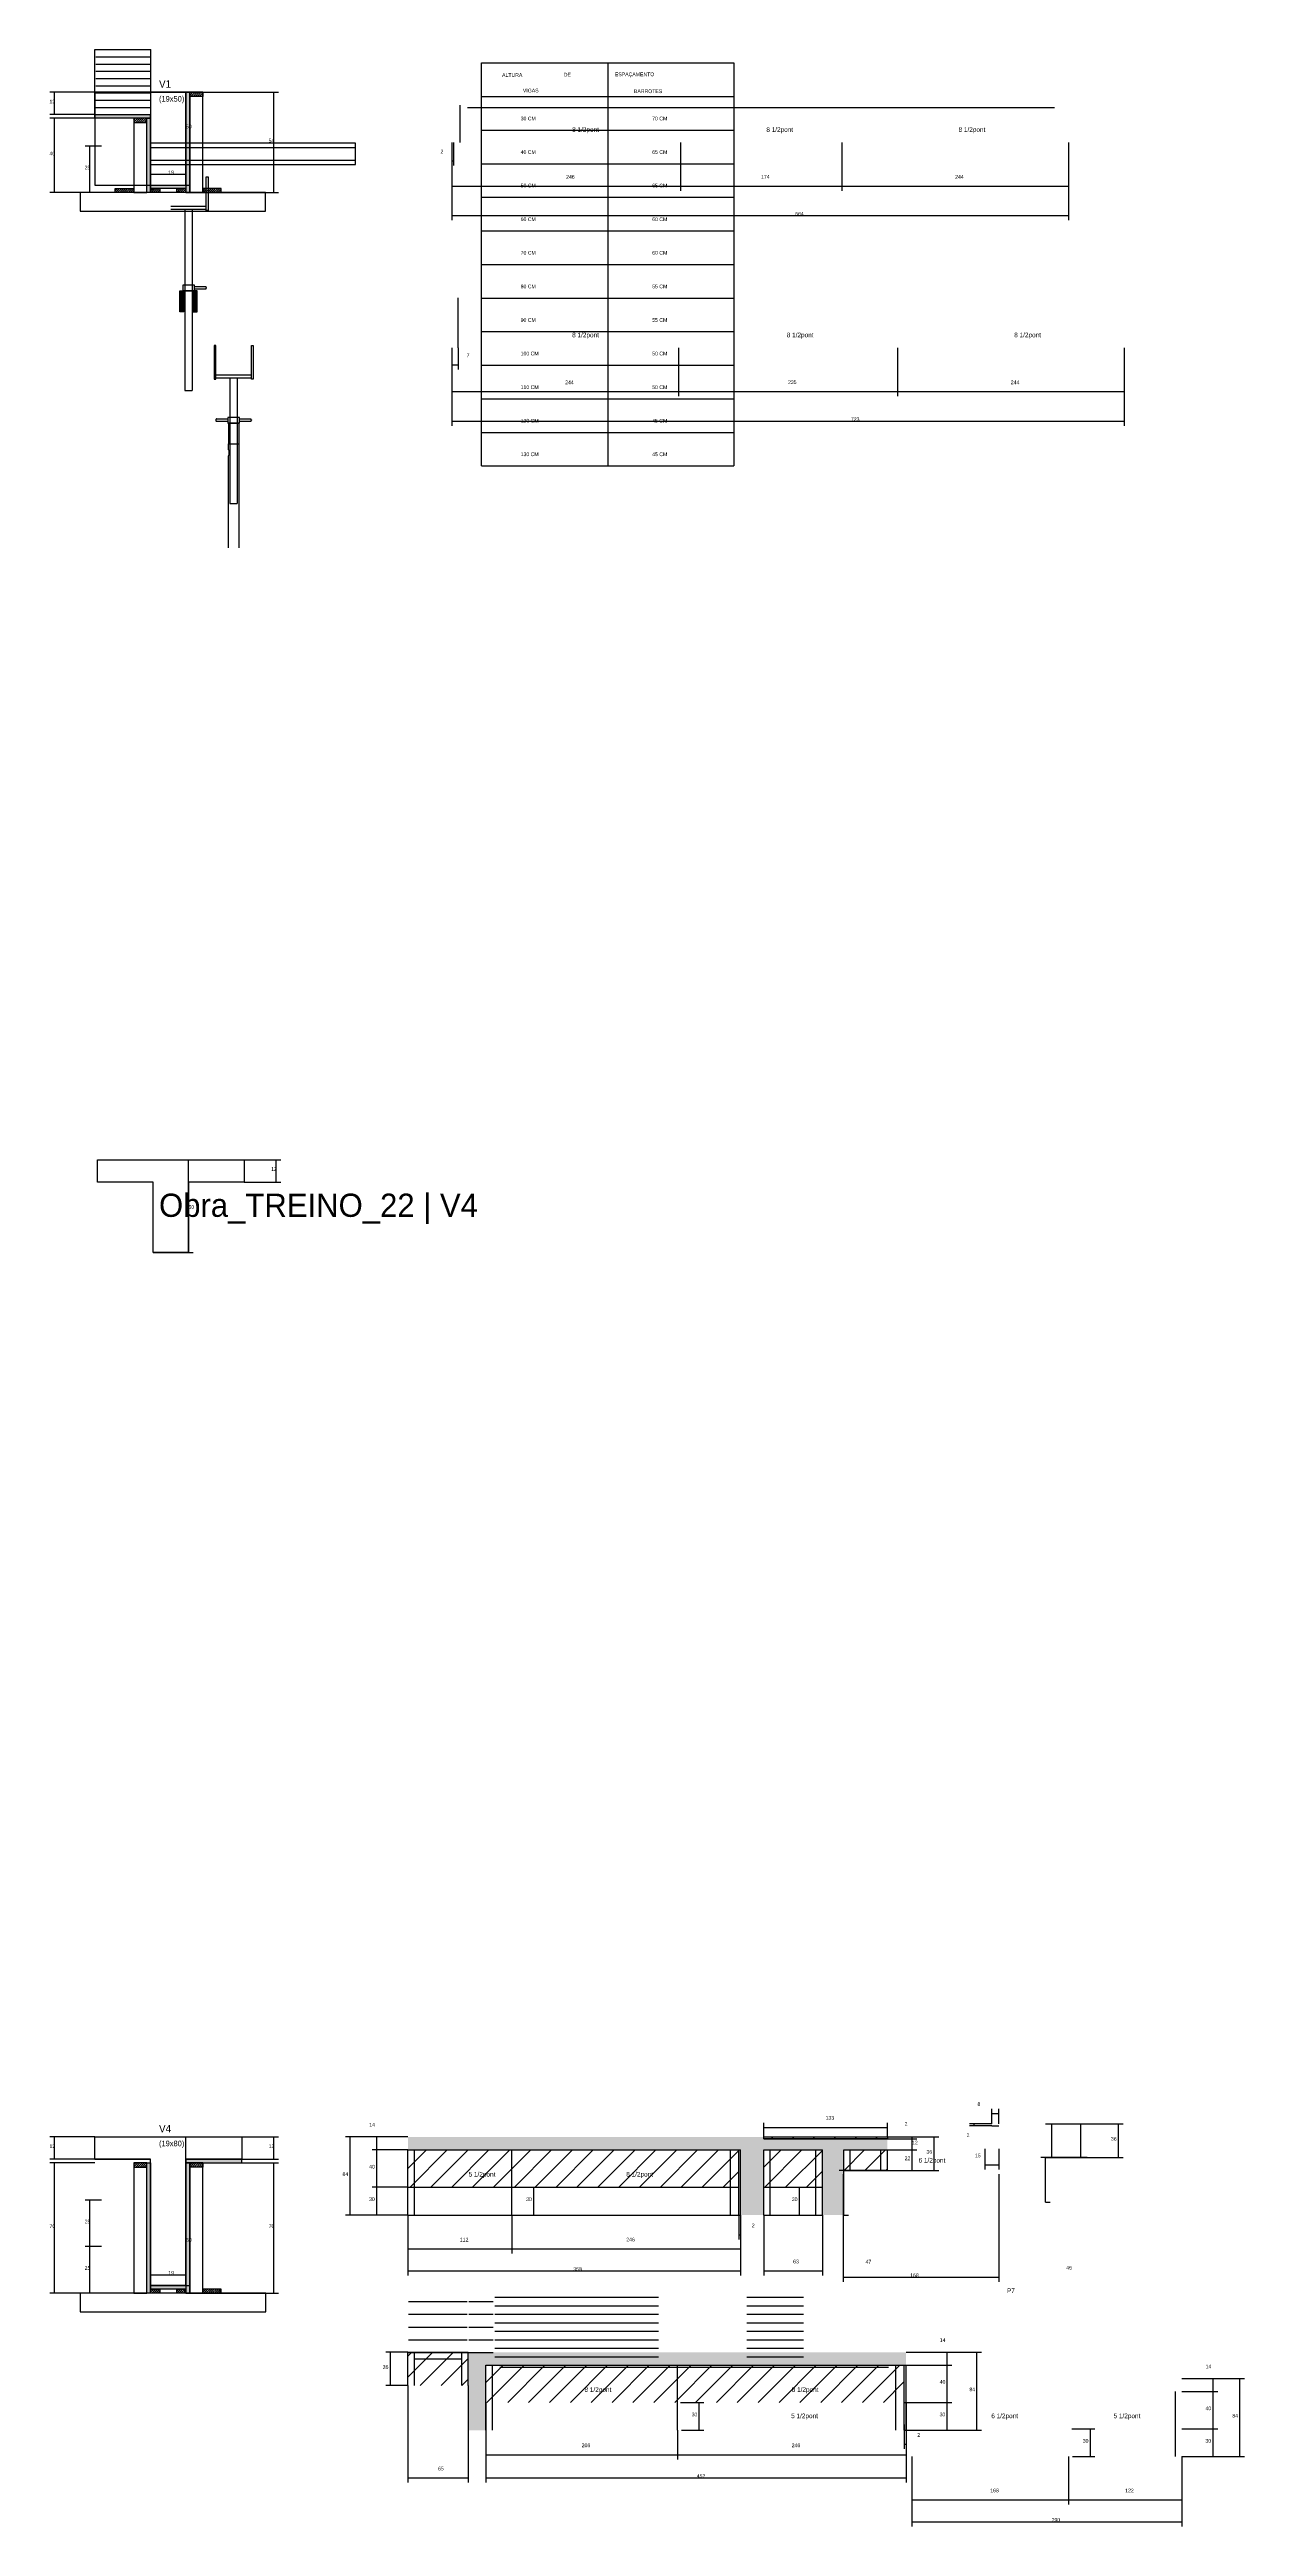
# Model space of a CAD drawing. Header units: metres. Extents: x -2848 to 22762, y -49062 to 1016.
# Drawn here: x 15882 to 17168, y -33419 to -30754 of the extents above; entities that cross this region are included whole.
import ezdxf

# ---------------------------------------------------------------- set-up
doc = ezdxf.new("R2010")
doc.units = ezdxf.units.M
for name, color, linetype in [('CONCRETO', 251, 'Continuous'), ('COTA', 4, 'Continuous'), ('Cota Seção (2x)', 4, 'Continuous'), ('Escoras', 2, 'Continuous'), ('Forcador', 251, 'Continuous'), ('GARFOS', 7, 'Continuous'), ('Hachura', 253, 'Continuous'), ('LABEL_ID', 3, 'Continuous'), ('Madeira', 126, 'Continuous'), ('NOMENCLATURA', 7, 'Continuous'), ('Painéis', 200, 'Continuous'), ('Perfil Metálico', 251, 'Continuous'), ('SARR_2.2x7', 40, 'Continuous'), ('Texto Seção', 7, 'Continuous')]:
    doc.layers.add(name, color=color, linetype=linetype)

msp = doc.modelspace()

# ---------------------------------------------------------------- hatches: boundary and pattern name
at = {"layer": 'COTA'}
h = msp.add_hatch(dxfattribs=at)
h.set_pattern_fill('AR-CONC', scale=0.03)
h.paths.add_polyline_path([(16650.7, -33014), (16713.7, -33014), (16713.7, -33084), (16736.7, -33084), (16736.7, -33036), (16736.7, -33014), (16783.7, -33014), (16783.7, -33002), (16650.7, -33002), (16650.7, -33000), (16267.7, -33000), (16267.7, -33014), (16625.7, -33014), (16625.7, -33084), (16650.7, -33084)])
h = msp.add_hatch(dxfattribs=at)
h.set_pattern_fill('AR-CONC', scale=0.03)
h.paths.add_polyline_path([(16351.7, -33245.6), (16803.7, -33245.6), (16803.7, -33231.6), (16332.7, -33231.6), (16332.7, -33267.6), (16332.7, -33315.6), (16351.7, -33315.6)])
at = {"layer": 'Hachura'}
h = msp.add_hatch(color=8, dxfattribs=at)
h.dxf.hatch_style = 1
h.paths.add_polyline_path([(16033, -30800), (16029, -30800), (16029, -30800), (16029, -30908), (16029, -30908), (16033, -30908), (16033, -30908), (16033, -30800)])
h = msp.add_hatch(dxfattribs=at)
h.set_pattern_fill('ANSI31', scale=0.5)
h.paths.add_polyline_path([(16047, -30800), (16047, -30804.4), (16047, -30804.4), (16033, -30804.4), (16033, -30804.4), (16033, -30800), (16033, -30800), (16047, -30800)])
h = msp.add_hatch(color=8, dxfattribs=at)
h.dxf.hatch_style = 1
h.paths.add_polyline_path([(15931, -30828), (15931, -30824), (15931, -30824), (15991, -30824), (15991, -30824), (15991, -30828), (15991, -30828), (15931, -30828)])
h = msp.add_hatch(dxfattribs=at)
h.set_pattern_fill('ANSI31', scale=0.5)
h.paths.add_polyline_path([(15973, -30828), (15973, -30832.4), (15973, -30832.4), (15987, -30832.4), (15987, -30832.4), (15987, -30828), (15987, -30828), (15973, -30828)])
h = msp.add_hatch(color=8, dxfattribs=at)
h.dxf.hatch_style = 1
h.paths.add_polyline_path([(15987, -30828), (15991, -30828), (15991, -30828), (15991, -30908), (15991, -30908), (15987, -30908), (15987, -30908), (15987, -30828)])
h = msp.add_hatch(dxfattribs=at)
h.set_pattern_fill('ANSI31', scale=0.5)
h.paths.add_polyline_path([(15953, -30908), (15953, -30903.6), (15953, -30903.6), (15973, -30903.6), (15973, -30903.6), (15973, -30908), (15973, -30908), (15953, -30908)])
h = msp.add_hatch(color=8, dxfattribs=at)
h.dxf.hatch_style = 1
h.paths.add_polyline_path([(15991, -30903.6), (15991, -30900), (15991, -30900), (16029, -30900), (16029, -30900), (16029, -30903.6), (16029, -30903.6), (15991, -30903.6)])
h = msp.add_hatch(dxfattribs=at)
h.set_pattern_fill('ANSI31', scale=0.5)
h.paths.add_polyline_path([(15991, -30908), (15991, -30903.6), (15991, -30903.6), (16001, -30903.6), (16001, -30903.6), (16001, -30908), (16001, -30908), (15991, -30908)])
h = msp.add_hatch(dxfattribs=at)
h.set_pattern_fill('ANSI31', scale=0.5)
h.paths.add_polyline_path([(16019, -30908), (16019, -30903.6), (16019, -30903.6), (16029, -30903.6), (16029, -30903.6), (16029, -30908), (16029, -30908), (16019, -30908)])
h = msp.add_hatch(dxfattribs=at)
h.set_pattern_fill('ANSI31', scale=0.5)
h.paths.add_polyline_path([(16067, -30908), (16067, -30903.6), (16067, -30903.6), (16047, -30903.6), (16047, -30903.6), (16047, -30908), (16047, -30908), (16067, -30908)])
h = msp.add_hatch(dxfattribs=at)
h.set_pattern_fill('ANSI31', scale=5)
h.paths.add_polyline_path([(16379.7, -33054), (16379.7, -33014), (16267.7, -33014), (16267.7, -33054)])
h = msp.add_hatch(dxfattribs=at)
h.set_pattern_fill('ANSI31', scale=5)
h.paths.add_polyline_path([(16267.7, -33014), (16267.7, -33054), (16379.7, -33054), (16379.7, -33014)])
h = msp.add_hatch(dxfattribs=at)
h.set_pattern_fill('ANSI31', scale=5)
h.paths.add_polyline_path([(16379.7, -33014), (16379.7, -33054), (16623.7, -33054), (16623.7, -33014)])
h = msp.add_hatch(dxfattribs=at)
h.set_pattern_fill('ANSI31', scale=5)
h.paths.add_polyline_path([(16623.7, -33054), (16623.7, -33014), (16379.7, -33014), (16379.7, -33054)])
h = msp.add_hatch(dxfattribs=at)
h.set_pattern_fill('ANSI31', scale=5)
h.paths.add_polyline_path([(16783.7, -33002), (16783.7, -33000), (16650.7, -33000), (16650.7, -33002)])
h = msp.add_hatch(dxfattribs=at)
h.set_pattern_fill('ANSI31', scale=5)
h.paths.add_polyline_path([(16713.7, -33054), (16713.7, -33014), (16650.7, -33014), (16650.7, -33054)])
h = msp.add_hatch(dxfattribs=at)
h.set_pattern_fill('ANSI31', scale=5)
h.paths.add_polyline_path([(16650.7, -33054), (16713.7, -33054), (16713.7, -33014), (16650.7, -33014)])
h = msp.add_hatch(dxfattribs=at)
h.set_pattern_fill('ANSI31', scale=5)
h.paths.add_polyline_path([(16783.7, -33036), (16783.7, -33014), (16736.7, -33014), (16736.7, -33036)])
h = msp.add_hatch(dxfattribs=at)
h.set_pattern_fill('ANSI31', scale=5)
h.paths.add_polyline_path([(16783.7, -33036), (16783.7, -33014), (16736.7, -33014), (16736.7, -33036)])
h = msp.add_hatch(dxfattribs=at)
h.set_pattern_fill('ANSI31', scale=0.5)
h.paths.add_polyline_path([(15973, -33028), (15973, -33032.4), (15973, -33032.4), (15987, -33032.4), (15987, -33032.4), (15987, -33028), (15987, -33028), (15973, -33028)])
h = msp.add_hatch(color=8, dxfattribs=at)
h.dxf.hatch_style = 1
h.paths.add_polyline_path([(15987, -33028), (15991, -33028), (15991, -33028), (15991, -33168), (15991, -33168), (15987, -33168), (15987, -33168), (15987, -33028)])
h = msp.add_hatch(color=8, dxfattribs=at)
h.dxf.hatch_style = 1
h.paths.add_polyline_path([(16089, -33028), (16089, -33024), (16089, -33024), (16029, -33024), (16029, -33024), (16029, -33028), (16029, -33028), (16089, -33028)])
h = msp.add_hatch(color=8, dxfattribs=at)
h.dxf.hatch_style = 1
h.paths.add_polyline_path([(16033, -33028), (16029, -33028), (16029, -33028), (16029, -33168), (16029, -33168), (16033, -33168), (16033, -33168), (16033, -33028)])
h = msp.add_hatch(dxfattribs=at)
h.set_pattern_fill('ANSI31', scale=0.5)
h.paths.add_polyline_path([(16047, -33028), (16047, -33032.4), (16047, -33032.4), (16033, -33032.4), (16033, -33032.4), (16033, -33028), (16033, -33028), (16047, -33028)])
h = msp.add_hatch(color=8, dxfattribs=at)
h.dxf.hatch_style = 1
h.paths.add_polyline_path([(15991, -33163.6), (15991, -33160), (15991, -33160), (16029, -33160), (16029, -33160), (16029, -33163.6), (16029, -33163.6), (15991, -33163.6)])
h = msp.add_hatch(dxfattribs=at)
h.set_pattern_fill('ANSI31', scale=0.5)
h.paths.add_polyline_path([(15991, -33168), (15991, -33163.6), (15991, -33163.6), (16001, -33163.6), (16001, -33163.6), (16001, -33168), (16001, -33168), (15991, -33168)])
h = msp.add_hatch(dxfattribs=at)
h.set_pattern_fill('ANSI31', scale=0.5)
h.paths.add_polyline_path([(16019, -33168), (16019, -33163.6), (16019, -33163.6), (16029, -33163.6), (16029, -33163.6), (16029, -33168), (16029, -33168), (16019, -33168)])
h = msp.add_hatch(dxfattribs=at)
h.set_pattern_fill('ANSI31', scale=0.5)
h.paths.add_polyline_path([(16067, -33168), (16067, -33163.6), (16067, -33163.6), (16047, -33163.6), (16047, -33163.6), (16047, -33168), (16047, -33168), (16067, -33168)])
h = msp.add_hatch(dxfattribs=at)
h.set_pattern_fill('ANSI31', scale=5)
h.paths.add_polyline_path([(16332.7, -33231.6), (16267.7, -33231.6), (16267.7, -33267.6), (16332.7, -33267.6)])
h = msp.add_hatch(dxfattribs=at)
h.set_pattern_fill('ANSI31', scale=5)
h.paths.add_polyline_path([(16557.7, -33285.6), (16557.7, -33245.6), (16351.7, -33245.6), (16351.7, -33285.6)])
h = msp.add_hatch(dxfattribs=at)
h.set_pattern_fill('ANSI31', scale=5)
h.paths.add_polyline_path([(16801.7, -33285.6), (16801.7, -33245.6), (16557.7, -33245.6), (16557.7, -33285.6)])
at = {"layer": 'Perfil Metálico'}
h = msp.add_hatch(color=8, dxfattribs=at)
h.dxf.hatch_style = 1
h.paths.add_polyline_path([(16022.3, -31036.3), (16026.8, -31036.3), (16026.8, -31013.5), (16022.3, -31013.5)])
h = msp.add_hatch(color=8, dxfattribs=at)
h.dxf.hatch_style = 1
h.paths.add_polyline_path([(16036.7, -31036.3), (16041.2, -31036.3), (16041.2, -31013.5), (16036.7, -31013.5)])

# ---------------------------------------------------------------- linework, layer by layer
at = {"layer": 'CONCRETO'}
for points in [[(16029, -30820), (16029, -30800), (15931, -30800), (15931, -30824), (15991, -30824), (15991, -30900), (16029, -30900), (16029, -30820)], [(15931, -30900), (16029, -30900), (16029, -30800), (15931, -30800)], [(16031.7, -31972.5), (16031.7, -31982.5), (16031.7, -32048.5), (15993.7, -32048.5), (15993.7, -31972.5), (15933.7, -31972.5), (15933.7, -31948.5), (16031.7, -31948.5), (16091.7, -31948.5), (16091.7, -31972.5)], [(16029, -33024), (16029, -33034), (16029, -33160), (15991, -33160), (15991, -33024), (15931, -33024), (15931, -33000), (16029, -33000), (16089, -33000), (16089, -33024)]]:
    msp.add_lwpolyline(points, close=True, dxfattribs=at)
at = {"layer": 'COTA'}
for p, q in [((15931, -30800), (15882.6, -30800)), ((15887.6, -30824), (15887.6, -30800)), ((16047, -30800), (16128.4, -30800)), ((16123.4, -30908), (16123.4, -30800)), ((15931, -30824), (15882.6, -30824)), ((15931, -30828), (15882.6, -30828)), ((15887.6, -30908), (15887.6, -30828)), ((15938, -30858), (15920.5, -30858)), ((15925.5, -30908), (15925.5, -30858)), ((16315, -30854), (16315, -30906.1)), ((16315, -30854), (16315, -30937.7)), ((16315, -30854), (16315, -30878.7)), ((16317, -30854), (16317, -30878.7)), ((16561, -30854), (16561, -30906.1)), ((16561, -30854), (16561, -30906.1)), ((16734.5, -30854), (16734.5, -30906.1)), ((16734.5, -30854), (16734.5, -30906.1)), ((16978.5, -30854), (16978.5, -30906.1)), ((16978.5, -30854), (16978.5, -30937.7)), ((16315, -30873.7), (16317, -30873.7)), ((15953, -30908), (15882.6, -30908)), ((15938, -30908), (15920.5, -30908)), ((16067, -30908), (16128.4, -30908)), ((16315, -30901.1), (16561, -30901.1)), ((16561, -30901.1), (16734.5, -30901.1)), ((16734.5, -30901.1), (16978.5, -30901.1)), ((16315, -30932.7), (16978.5, -30932.7)), ((16315, -31075), (16315, -31127.1)), ((16315, -31075), (16315, -31158.8)), ((16315, -31075), (16315, -31098.3)), ((16322, -31075), (16322, -31098.3)), ((16559, -31075), (16559, -31127.1)), ((16559, -31075), (16559, -31127.1)), ((16794.4, -31075), (16794.4, -31127.1)), ((16794.4, -31075), (16794.4, -31127.1)), ((17038.4, -31075), (17038.4, -31127.1)), ((17038.4, -31075), (17038.4, -31158.8)), ((16315, -31093.3), (16322, -31093.3)), ((16315, -31122.1), (16559, -31122.1)), ((16559, -31122.1), (16794.4, -31122.1)), ((16794.4, -31122.1), (17038.4, -31122.1)), ((16315, -31153.8), (17038.4, -31153.8)), ((16091.7, -31948.5), (16131.2, -31948.5)), ((16126.2, -31972.5), (16126.2, -31948.5)), ((16091.7, -31972.5), (16131.2, -31972.5)), ((16650.7, -33000), (16650.7, -32984.7)), ((16650.7, -32989.7), (16783.7, -32989.7)), ((16783.7, -33000), (16783.7, -32984.7)), ((16896.1, -32986), (16871.9, -32986)), ((16896.1, -32988), (16871.9, -32988)), ((16876.9, -32988), (16876.9, -32986)), ((16896.1, -32986), (16896.1, -32969.7)), ((16896.1, -32974.7), (16903.6, -32974.7)), ((16903.6, -32986), (16903.6, -32969.7)), ((16998.6, -32986), (17037.3, -32986)), ((17032.3, -33022), (17032.3, -32986)), ((15931, -33000), (15882.7, -33000)), ((15887.7, -33024), (15887.7, -33000)), ((16089, -33000), (16128.5, -33000)), ((16123.5, -33024), (16123.5, -33000)), ((16267.7, -33000), (16200.5, -33000)), ((16205.5, -33084), (16205.5, -33000)), ((16267.7, -33000), (16229.2, -33000)), ((16267.7, -33014), (16229.2, -33014)), ((16267.7, -33014), (16229.2, -33014)), ((16234.2, -33014), (16234.2, -33000)), ((16234.2, -33054), (16234.2, -33014)), ((16783.7, -33000), (16815.2, -33000)), ((16783.7, -33000), (16839, -33000)), ((16783.7, -33002), (16815.2, -33002)), ((16783.7, -33002), (16815.2, -33002)), ((16783.7, -33014), (16815.2, -33014)), ((16783.7, -33014), (16815.2, -33014)), ((16810.2, -33002), (16810.2, -33000)), ((16810.2, -33014), (16810.2, -33002)), ((16810.2, -33036), (16810.2, -33014)), ((16834, -33036), (16834, -33000)), ((16888.6, -33012.9), (16888.6, -33035)), ((16903.6, -33012.9), (16903.6, -33035)), ((15931, -33024), (15882.7, -33024)), ((15931, -33028), (15882.7, -33028)), ((15887.7, -33168), (15887.7, -33028)), ((16047, -33028), (16128.5, -33028)), ((16089, -33024), (16128.5, -33024)), ((16123.5, -33168), (16123.5, -33028)), ((16783.7, -33036), (16731.7, -33036)), ((16736.1, -33040), (16736.1, -33155.8)), ((16736.7, -33084), (16736.7, -33036)), ((16783.7, -33036), (16815.2, -33036)), ((16783.7, -33036), (16839, -33036)), ((16888.6, -33030), (16903.6, -33030)), ((16903.6, -33040), (16903.6, -33155.8)), ((16998.6, -33022), (16948.6, -33022)), ((16953.6, -33070), (16953.6, -33022)), ((16998.6, -33022), (17037.3, -33022)), ((15938, -33068), (15920.5, -33068)), ((15925.5, -33118), (15925.5, -33068)), ((16267.7, -33054), (16229.2, -33054)), ((16267.7, -33054), (16229.2, -33054)), ((16234.2, -33084), (16234.2, -33054)), ((16383.2, -33054), (16408.2, -33054)), ((16403.2, -33084), (16403.2, -33054)), ((16682.2, -33054), (16694, -33054)), ((16689, -33084), (16689, -33054)), ((16953.6, -33070), (16958.6, -33070)), ((16267.7, -33084), (16200.5, -33084)), ((16267.7, -33084), (16229.2, -33084)), ((16267.7, -33084), (16267.7, -33125.5)), ((16267.7, -33084), (16267.7, -33149.2)), ((16379.7, -33084), (16379.7, -33125.5)), ((16379.7, -33084), (16379.7, -33125.5)), ((16384, -33084), (16408.2, -33084)), ((16623.7, -33084), (16623.7, -33110.2)), ((16625.7, -33084), (16625.7, -33125.5)), ((16625.7, -33084), (16625.7, -33149.2)), ((16625.7, -33084), (16625.7, -33110.2)), ((16650.7, -33084), (16650.7, -33149.2)), ((16682.2, -33084), (16694, -33084)), ((16713.7, -33084), (16713.7, -33149.2)), ((16736.7, -33084), (16741.7, -33084)), ((15938, -33118), (15920.5, -33118)), ((15938, -33118), (15920.5, -33118)), ((15925.5, -33168), (15925.5, -33118)), ((16267.7, -33120.5), (16379.7, -33120.5)), ((16379.7, -33120.5), (16625.7, -33120.5)), ((16623.7, -33105.2), (16625.7, -33105.2)), ((16267.7, -33144.2), (16625.7, -33144.2)), ((16650.7, -33144.2), (16713.7, -33144.2)), ((16736.1, -33150.8), (16903.6, -33150.8)), ((15953, -33168), (15882.7, -33168)), ((15938, -33168), (15920.5, -33168)), ((16067, -33168), (16128.5, -33168)), ((16267.7, -33231.6), (16244, -33231.6)), ((16249, -33267.6), (16249, -33231.6)), ((16803.7, -33231.6), (16853, -33231.6)), ((16803.7, -33231.6), (16885, -33231.6)), ((16848, -33245.6), (16848, -33231.6)), ((16880, -33315.6), (16880, -33231.6)), ((16803.7, -33245.6), (16853, -33245.6)), ((16803.7, -33245.6), (16853, -33245.6)), ((16848, -33285.6), (16848, -33245.6)), ((17100.5, -33260), (17139, -33260)), ((17100.5, -33260), (17167.8, -33260)), ((17134, -33274), (17134, -33260)), ((17162.8, -33344), (17162.8, -33260)), ((16267.7, -33267.6), (16244, -33267.6)), ((16267.7, -33267.6), (16267.7, -33371.9)), ((16332.7, -33267.6), (16332.7, -33371.9)), ((16351.7, -33285.6), (16351.7, -33346.9)), ((16351.7, -33285.6), (16351.7, -33371.9)), ((16561.2, -33285.6), (16586.2, -33285.6)), ((16581.2, -33315.6), (16581.2, -33285.6)), ((16801.7, -33285.6), (16853, -33285.6)), ((16803.7, -33285.6), (16803.7, -33346.9)), ((16803.7, -33285.6), (16803.7, -33371.9)), ((16803.7, -33285.6), (16853, -33285.6)), ((16848, -33315.6), (16848, -33285.6)), ((17100.5, -33274), (17139, -33274)), ((17100.5, -33274), (17139, -33274)), ((17134, -33314), (17134, -33274)), ((16801.7, -33309.5), (16801.7, -33335.7)), ((16803.7, -33309.5), (16803.7, -33335.7)), ((16557.7, -33315.6), (16557.7, -33346.9)), ((16557.7, -33315.6), (16557.7, -33346.9)), ((16562, -33315.6), (16586.2, -33315.6)), ((16801.7, -33315.6), (16885, -33315.6)), ((16801.7, -33330.7), (16803.7, -33330.7)), ((16803.7, -33315.6), (16853, -33315.6)), ((16982, -33314), (17007, -33314)), ((17002, -33344), (17002, -33314)), ((17100.5, -33314), (17139, -33314)), ((17100.5, -33314), (17139, -33314)), ((17134, -33344), (17134, -33314)), ((16267.7, -33366.9), (16332.7, -33366.9)), ((16351.7, -33341.9), (16557.7, -33341.9)), ((16351.7, -33366.9), (16803.7, -33366.9)), ((16557.7, -33341.9), (16803.7, -33341.9)), ((16810, -33344), (16810, -33395.4)), ((16810, -33344), (16810, -33419.1)), ((16978.5, -33344), (16978.5, -33395.4)), ((16978.5, -33344), (16978.5, -33395.4)), ((16982.7, -33344), (17007, -33344)), ((17100.5, -33344), (17100.5, -33395.4)), ((17100.5, -33344), (17100.5, -33419.1)), ((17100.5, -33344), (17167.8, -33344)), ((17100.5, -33344), (17139, -33344)), ((16810, -33390.4), (16978.5, -33390.4)), ((16978.5, -33390.4), (17100.5, -33390.4)), ((16810, -33414.1), (17100.5, -33414.1))]:
    msp.add_line(p, q, dxfattribs=at)
at = {"layer": 'Cota Seção (2x)'}
for p, q in [((15991, -30800), (16034, -30800)), ((16029, -30900), (16029, -30800)), ((15991, -30900), (15991, -30883.2)), ((15991, -30888.2), (16029, -30888.2)), ((16029, -30900), (16029, -30883.2)), ((15991, -30900), (16034, -30900)), ((15993.7, -31948.5), (16036.7, -31948.5)), ((16031.7, -32048.5), (16031.7, -31948.5)), ((15993.7, -32048.5), (16036.7, -32048.5)), ((15991, -33000), (16034, -33000)), ((16029, -33160), (16029, -33000)), ((15991, -33160), (15991, -33143.2)), ((15991, -33148.2), (16029, -33148.2)), ((16029, -33160), (16029, -33143.2)), ((15991, -33160), (16034, -33160))]:
    msp.add_line(p, q, dxfattribs=at)
at = {"layer": 'Escoras'}
for p, q in [((16037.4, -31013.5), (16026.2, -31013.5)), ((16085.9, -31155.9), (16074.6, -31155.9)), ((16074.6, -31155.9), (16074.6, -31178.4)), ((16074.6, -31178.4), (16085.9, -31178.4)), ((16074.6, -31184), (16074.6, -31178.4)), ((16085.9, -31155.9), (16085.9, -31290)), ((16074.9, -31184.6), (16074.6, -31184)), ((16074.6, -31191.6), (16074.9, -31191)), ((16074.6, -31290), (16074.6, -31191.6)), ((16075.1, -31185.2), (16074.9, -31184.6)), ((16074.9, -31191), (16075.1, -31190.4)), ((16075.3, -31185.9), (16075.1, -31185.2)), ((16075.1, -31190.4), (16075.3, -31189.8)), ((16075.4, -31186.5), (16075.3, -31185.9)), ((16075.3, -31189.8), (16075.4, -31189.1)), ((16075.5, -31187.2), (16075.4, -31186.5)), ((16075.4, -31189.1), (16075.5, -31188.5)), ((16075.5, -31187.8), (16075.5, -31187.2)), ((16075.5, -31188.5), (16075.5, -31187.8))]:
    msp.add_line(p, q, dxfattribs=at)
at = {"layer": 'Forcador'}
for p, q in [((16012.7, -30922.6), (16050.9, -30922.6)), ((16012.7, -30925.8), (16050.9, -30925.8)), ((16027.8, -30925.8), (16027.8, -31036.3)), ((16035.7, -30925.8), (16035.7, -31036.3)), ((16038.1, -31009.1), (16049.9, -31009.1)), ((16038.1, -31011.6), (16049.9, -31011.6)), ((16050, -31009.1), (16049.9, -31009.1)), ((16049.9, -31011.6), (16050, -31011.6)), ((16050.1, -31009.2), (16050, -31009.1)), ((16050, -31011.6), (16050.1, -31011.6)), ((16050.3, -31009.2), (16050.1, -31009.2)), ((16050.1, -31011.6), (16050.3, -31011.5)), ((16050.4, -31009.3), (16050.3, -31009.2)), ((16050.3, -31011.5), (16050.4, -31011.5)), ((16050.5, -31009.3), (16050.4, -31009.3)), ((16050.4, -31011.5), (16050.5, -31011.4)), ((16050.6, -31009.4), (16050.5, -31009.3)), ((16050.5, -31011.4), (16050.6, -31011.3)), ((16050.7, -31009.5), (16050.6, -31009.4)), ((16050.6, -31011.3), (16050.7, -31011.2)), ((16050.8, -31009.6), (16050.7, -31009.5)), ((16050.7, -31011.2), (16050.8, -31011.1)), ((16050.8, -31009.8), (16050.8, -31009.6)), ((16050.9, -31009.9), (16050.8, -31009.8)), ((16050.8, -31011), (16050.9, -31010.9)), ((16050.8, -31011.1), (16050.8, -31011)), ((16050.9, -31010), (16050.9, -31009.9)), ((16050.9, -31010.1), (16050.9, -31010)), ((16050.9, -31010.1), (16050.9, -31010.6)), ((16050.9, -31010.7), (16050.9, -31010.6)), ((16050.9, -31010.9), (16050.9, -31010.7)), ((16027.8, -31036.3), (16027.8, -31059.1)), ((16035.7, -31036.3), (16035.7, -31059.1)), ((16027.8, -31059.1), (16027.8, -31120.8)), ((16035.7, -31059.1), (16035.7, -31120.8)), ((16027.8, -31120.8), (16035.7, -31120.8)), ((16061.1, -31104.1), (16099.4, -31104.1)), ((16061.1, -31107.3), (16099.4, -31107.3)), ((16076.3, -31107.3), (16076.3, -31242.3)), ((16084.2, -31107.3), (16084.2, -31242.3)), ((16061.2, -31152.1), (16061.1, -31152.2)), ((16061.1, -31152.2), (16061.1, -31152.4)), ((16061.1, -31152.4), (16061.1, -31152.5)), ((16061.1, -31152.5), (16061.1, -31152.9)), ((16061.1, -31152.9), (16061.1, -31153.1)), ((16061.1, -31153.1), (16061.1, -31153.2)), ((16061.1, -31153.2), (16061.2, -31153.3)), ((16061.3, -31151.9), (16061.2, -31152)), ((16061.2, -31152), (16061.2, -31152.1)), ((16061.2, -31153.3), (16061.2, -31153.5)), ((16061.2, -31153.5), (16061.3, -31153.6)), ((16061.4, -31151.8), (16061.3, -31151.9)), ((16061.3, -31153.6), (16061.4, -31153.7)), ((16061.5, -31151.7), (16061.4, -31151.8)), ((16061.4, -31153.7), (16061.5, -31153.8)), ((16061.6, -31151.6), (16061.5, -31151.7)), ((16061.5, -31153.8), (16061.6, -31153.8)), ((16061.7, -31151.6), (16061.6, -31151.6)), ((16061.6, -31153.8), (16061.7, -31153.9)), ((16061.9, -31151.5), (16061.7, -31151.6)), ((16061.7, -31153.9), (16061.9, -31153.9)), ((16062, -31151.5), (16061.9, -31151.5)), ((16061.9, -31153.9), (16062, -31154)), ((16062.1, -31151.5), (16062, -31151.5)), ((16062, -31154), (16062.1, -31154)), ((16062.1, -31151.5), (16073.9, -31151.5)), ((16062.1, -31154), (16073.9, -31154)), ((16086.5, -31151.5), (16098.3, -31151.5)), ((16086.5, -31154), (16098.3, -31154)), ((16098.5, -31151.5), (16098.3, -31151.5)), ((16098.3, -31154), (16098.5, -31154)), ((16098.6, -31151.5), (16098.5, -31151.5)), ((16098.5, -31154), (16098.6, -31153.9)), ((16098.7, -31151.6), (16098.6, -31151.5)), ((16098.6, -31153.9), (16098.7, -31153.9)), ((16098.8, -31151.6), (16098.7, -31151.6)), ((16098.7, -31153.9), (16098.8, -31153.8)), ((16099, -31151.7), (16098.8, -31151.6)), ((16098.8, -31153.8), (16099, -31153.8)), ((16099.1, -31151.8), (16099, -31151.7)), ((16099, -31153.8), (16099.1, -31153.7)), ((16099.1, -31151.9), (16099.1, -31151.8)), ((16099.2, -31152), (16099.1, -31151.9)), ((16099.1, -31153.6), (16099.2, -31153.5)), ((16099.1, -31153.7), (16099.1, -31153.6)), ((16099.3, -31152.1), (16099.2, -31152)), ((16099.2, -31153.5), (16099.3, -31153.3)), ((16099.3, -31152.2), (16099.3, -31152.1)), ((16099.3, -31152.4), (16099.3, -31152.2)), ((16099.4, -31152.5), (16099.3, -31152.4)), ((16099.3, -31153.1), (16099.4, -31152.9)), ((16099.3, -31153.2), (16099.3, -31153.1)), ((16099.3, -31153.3), (16099.3, -31153.2)), ((16099.4, -31152.5), (16099.4, -31152.9)), ((16076.3, -31242.3), (16084.2, -31242.3))]:
    msp.add_line(p, q, dxfattribs=at)
for points in [[(16052.8, -30891.1), (16052.8, -30927.1), (16050.9, -30927.1), (16050.9, -30891.1)], [(16025.5, -31007.7), (16025.5, -31013.5), (16038.1, -31013.5), (16038.1, -31007.7)], [(16059.2, -31072.6), (16059.2, -31108.6), (16061.1, -31108.6), (16061.1, -31072.6)], [(16101.3, -31072.6), (16101.3, -31108.6), (16099.4, -31108.6), (16099.4, -31072.6)], [(16073.9, -31150), (16073.9, -31155.9), (16086.5, -31155.9), (16086.5, -31150)]]:
    msp.add_lwpolyline(points, close=True, dxfattribs=at)
at = {"layer": 'GARFOS'}
for p, q in [((16346.9, -31202.1), (16346.9, -30768.4)), ((16346.9, -30768.4), (16618.4, -30768.4)), ((16482.7, -30768.4), (16482.7, -31202.1)), ((16618.4, -30768.4), (16618.4, -31202.1)), ((16346.9, -30804.6), (16618.4, -30804.6)), ((16346.9, -30804.6), (16618.4, -30804.6)), ((16346.9, -30840.7), (16618.4, -30840.7)), ((16346.9, -30876.8), (16618.4, -30876.8)), ((16346.9, -30913), (16618.4, -30913)), ((16346.9, -30949.1), (16618.4, -30949.1)), ((16346.9, -30985.3), (16618.4, -30985.3)), ((16346.9, -31021.4), (16618.4, -31021.4)), ((16346.9, -31057.5), (16618.4, -31057.5)), ((16346.9, -31093.7), (16618.4, -31093.7)), ((16346.9, -31129.8), (16618.4, -31129.8)), ((16346.9, -31165.9), (16618.4, -31165.9)), ((16346.9, -31202.1), (16618.4, -31202.1))]:
    msp.add_line(p, q, dxfattribs=at)
at = {"layer": 'Madeira'}
for points in [[(16047, -30800), (16047, -30804.4), (16033, -30804.4), (16033, -30800)], [(16047, -30800), (16033, -30800), (16033, -30908), (16047, -30908)], [(15973, -30828), (15973, -30832.4), (15987, -30832.4), (15987, -30828)], [(15973, -30908), (15987, -30908), (15987, -30828), (15973, -30828)], [(15915.1, -30928), (16114.7, -30928), (16114.7, -30908), (15915.1, -30908)], [(15953, -30908), (15953, -30903.6), (15973, -30903.6), (15973, -30908)], [(15991, -30908), (15991, -30903.6), (16001, -30903.6), (16001, -30908)], [(16019, -30908), (16019, -30903.6), (16029, -30903.6), (16029, -30908)], [(16067, -30908), (16067, -30903.6), (16047, -30903.6), (16047, -30908)], [(15973, -33028), (15973, -33032.4), (15987, -33032.4), (15987, -33028)], [(15973, -33168), (15987, -33168), (15987, -33028), (15973, -33028)], [(16047, -33028), (16047, -33032.4), (16033, -33032.4), (16033, -33028)], [(16047, -33028), (16033, -33028), (16033, -33168), (16047, -33168)], [(15915.2, -33188), (16114.8, -33188), (16114.8, -33168), (15915.2, -33168)], [(15991, -33168), (15991, -33163.6), (16001, -33163.6), (16001, -33168)], [(16019, -33168), (16019, -33163.6), (16029, -33163.6), (16029, -33168)], [(16067, -33168), (16067, -33163.6), (16047, -33163.6), (16047, -33168)]]:
    msp.add_lwpolyline(points, close=True, dxfattribs=at)
at = {"layer": 'Painéis'}
for p, q in [((15931, -30754), (15991.1, -30754)), ((15931, -30824), (15931, -30754)), ((15991.1, -30824), (15991.1, -30754)), ((15931, -30824), (15991, -30824)), ((15931, -30828), (15931, -30824)), ((15931, -30824), (15991.1, -30824)), ((15991, -30828), (15991, -30824)), ((15991, -30908), (15991, -30828)), ((16896.1, -32988), (16903.6, -32988)), ((16953.6, -32986), (16998.6, -32986)), ((16267.7, -33014), (16625.7, -33014)), ((16267.7, -33084), (16267.7, -33014)), ((16379.7, -33084), (16379.7, -33014)), ((16623.7, -33084), (16623.7, -33014)), ((16625.7, -33084), (16625.7, -33014)), ((16650.7, -33000), (16783.7, -33000)), ((16650.7, -33002), (16783.7, -33002)), ((16650.7, -33014), (16713.7, -33014)), ((16650.7, -33084), (16650.7, -33014)), ((16713.7, -33084), (16713.7, -33014)), ((16736.7, -33014), (16783.7, -33014)), ((16736.7, -33036), (16736.7, -33014)), ((16783.7, -33036), (16783.7, -33014)), ((15931, -33024), (15991, -33024)), ((16029, -33024), (16089, -33024)), ((16736.7, -33036), (16783.7, -33036)), ((16953.6, -33022), (16998.6, -33022)), ((16267.7, -33054), (16623.7, -33054)), ((16650.7, -33054), (16713.7, -33054)), ((16267.7, -33084), (16625.7, -33084)), ((16650.7, -33084), (16713.7, -33084)), ((15991, -33160), (16029, -33160)), ((16267.7, -33231.6), (16332.7, -33231.6)), ((16267.7, -33267.6), (16267.7, -33231.6)), ((16332.7, -33267.6), (16332.7, -33231.6)), ((16351.7, -33245.6), (16803.7, -33245.6)), ((16351.7, -33315.6), (16351.7, -33245.6)), ((16557.7, -33315.6), (16557.7, -33245.6)), ((16801.7, -33315.6), (16801.7, -33245.6)), ((16803.7, -33315.6), (16803.7, -33245.6))]:
    msp.add_line(p, q, dxfattribs=at)
for points in [[(16033, -30800), (16029, -30800), (16029, -30908), (16033, -30908)], [(15931, -30828), (15931, -30824), (15991, -30824), (15991, -30828)], [(15987, -30828), (15991, -30828), (15991, -30908), (15987, -30908)], [(15991, -30903.6), (15991, -30900), (16029, -30900), (16029, -30903.6)], [(16650.7, -33000), (16783.7, -33000), (16783.7, -33002), (16650.7, -33002)], [(15987, -33028), (15991, -33028), (15991, -33168), (15987, -33168)], [(16089, -33028), (16089, -33024), (16029, -33024), (16029, -33028)], [(16033, -33028), (16029, -33028), (16029, -33168), (16033, -33168)], [(15991, -33163.6), (15991, -33160), (16029, -33160), (16029, -33163.6)]]:
    msp.add_lwpolyline(points, close=True, dxfattribs=at)
at = {"layer": 'Perfil Metálico'}
for p, q in [((15991, -30859.3), (16211.5, -30859.3)), ((15991, -30873.1), (16211.5, -30873.1))]:
    msp.add_line(p, q, dxfattribs=at)
for points in [[(15991, -30877.6), (16211.5, -30877.6), (16211.5, -30854.8), (15991, -30854.8)], [(16026.8, -31036.3), (16022.3, -31036.3), (16022.3, -31013.5), (16026.8, -31013.5)], [(16036.7, -31036.3), (16041.2, -31036.3), (16041.2, -31013.5), (16036.7, -31013.5)]]:
    msp.add_lwpolyline(points, close=True, dxfattribs=at)
at = {"layer": 'SARR_2.2x7'}
for p, q in [((15932, -30761.8), (15990.1, -30761.8)), ((15932, -30769.6), (15990.1, -30769.6)), ((15932, -30777.3), (15990.1, -30777.3)), ((15932, -30785.1), (15990.1, -30785.1)), ((15932, -30792.9), (15990.1, -30792.9)), ((15932, -30800.7), (15990.1, -30800.7)), ((15932, -30808.4), (15990.1, -30808.4)), ((15932, -30816.2), (15990.1, -30816.2)), ((16324, -30854), (16324, -30814)), ((16332, -30816.2), (16561, -30816.2)), ((16561, -30816.2), (16734.5, -30816.2)), ((16734.5, -30816.2), (16963.5, -30816.2)), ((16322, -31075), (16322, -31021)), ((16960.6, -33022), (16960.6, -32986)), ((16991.6, -33022), (16991.6, -32986)), ((16274.7, -33054), (16274.7, -33014)), ((16614.7, -33054), (16614.7, -33014)), ((16657.7, -33054), (16657.7, -33014)), ((16706.7, -33054), (16706.7, -33014)), ((16743.7, -33036), (16743.7, -33014)), ((16776.7, -33036), (16776.7, -33014)), ((16274.7, -33084), (16274.7, -33054)), ((16614.7, -33084), (16614.7, -33054)), ((16657.7, -33084), (16657.7, -33054)), ((16706.7, -33084), (16706.7, -33054)), ((16268.4, -33177), (16331.4, -33177)), ((16333.4, -33177), (16359.4, -33177)), ((16361.4, -33172.4), (16537.4, -33172.4)), ((16632.4, -33172.4), (16693.4, -33172.4)), ((16268.4, -33190.7), (16331.4, -33190.7)), ((16268.4, -33204.5), (16331.4, -33204.5)), ((16333.4, -33190.7), (16359.4, -33190.7)), ((16333.4, -33204.5), (16359.4, -33204.5)), ((16361.4, -33181.6), (16537.4, -33181.6)), ((16361.4, -33190.7), (16537.4, -33190.7)), ((16361.4, -33199.9), (16537.4, -33199.9)), ((16632.4, -33181.6), (16693.4, -33181.6)), ((16632.4, -33190.7), (16693.4, -33190.7)), ((16632.4, -33199.9), (16693.4, -33199.9)), ((16268.4, -33218.2), (16331.4, -33218.2)), ((16268.4, -33231.9), (16331.4, -33231.9)), ((16274.7, -33267.6), (16274.7, -33231.6)), ((16325.7, -33267.6), (16325.7, -33231.6)), ((16333.4, -33218.2), (16359.4, -33218.2)), ((16333.4, -33231.9), (16359.4, -33231.9)), ((16361.4, -33209), (16537.4, -33209)), ((16361.4, -33218.2), (16537.4, -33218.2)), ((16361.4, -33227.3), (16537.4, -33227.3)), ((16632.4, -33209), (16693.4, -33209)), ((16632.4, -33218.2), (16693.4, -33218.2)), ((16632.4, -33227.3), (16693.4, -33227.3)), ((16274.7, -33238.6), (16325.7, -33238.6)), ((16358.7, -33285.6), (16358.7, -33245.6)), ((16361.4, -33236.5), (16537.4, -33236.5)), ((16366.7, -33247.8), (16557.7, -33247.8)), ((16557.7, -33247.8), (16784.7, -33247.8)), ((16632.4, -33236.5), (16693.4, -33236.5)), ((16792.7, -33285.6), (16792.7, -33245.6)), ((16358.7, -33315.6), (16358.7, -33285.6)), ((16792.7, -33315.6), (16792.7, -33285.6)), ((17093.5, -33314), (17093.5, -33274)), ((17093.5, -33344), (17093.5, -33314))]:
    msp.add_line(p, q, dxfattribs=at)

# ---------------------------------------------------------------- texts
at = {"layer": 'COTA'}
for s, p in [('12', (15882.1, -30812)), ('54', (16117.9, -30854)), ('2', (16302.9, -30865.7)), ('40', (15882.1, -30868)), ('25', (15920, -30883)), ('246', (16438, -30893)), ('174', (16647.7, -30892.9)), ('244', (16856.5, -30893)), ('664', (16684.5, -30932.7)), ('7', (16330.9, -31085.2)), ('244', (16437, -31114.1)), ('235', (16676.7, -31113.9)), ('244', (16916.4, -31114.1)), ('723', (16744.4, -31153.8)), ('12', (16120.7, -31960.5)), ('8', (16880.6, -32966.6)), ('14', (16226.2, -32988.9)), ('133', (16717.2, -32981.5)), ('2', (16802.2, -32987.9)), ('12', (15882.2, -33012)), ('12', (16118, -33012)), ('12', (16810.2, -33008)), ('36', (16825.7, -33018)), ('2', (16868.9, -33000.1)), ('15', (16877.9, -33021.9)), ('36', (17024.1, -33004)), ('84', (16197.4, -33042)), ('40', (16226.1, -33034)), ('22', (16802.2, -33025)), ('30', (16226, -33069)), ('30', (16395, -33069)), ('30', (16680.8, -33069)), ('70', (15882.2, -33098)), ('25', (15920, -33093)), ('70', (16118, -33098)), ('2', (16637.8, -33097.2)), ('112', (16323.7, -33112.5)), ('246', (16502.7, -33112.4)), ('25', (15920, -33143)), ('358', (16445.7, -33144.2)), ('63', (16682.2, -33136)), ('47', (16760.2, -33136.2)), ('168', (16808.1, -33150.8)), ('45', (16976.1, -33142.7)), ('14', (16840, -33220.6)), ('36', (16240.7, -33249.6)), ('14', (17126, -33248.9)), ('40', (16839.9, -33265.6)), ('84', (16871.9, -33273.6)), ('30', (16573, -33300.6)), ('30', (16839.8, -33300.6)), ('40', (17125.9, -33294)), ('84', (17154.7, -33302)), ('206', (16454.7, -33333.8)), ('246', (16680.7, -33333.8)), ('2', (16815.8, -33322.7)), ('30', (16993.8, -33329)), ('30', (17125.8, -33329)), ('65', (16300.2, -33358.8)), ('452', (16578.5, -33366.9)), ('168', (16894.3, -33382.3)), ('122', (17039.5, -33382.4)), ('290', (16960.3, -33414.1))]:
    msp.add_text(s, height=4, dxfattribs=at).set_placement(p)
at = {"layer": 'Cota Seção (2x)'}
for s, p in [('50', (16029, -30838.8)), ('19', (16010, -30888.2)), ('50', (16031.7, -32001.4)), ('80', (16029, -33112.8)), ('19', (16010, -33148.2))]:
    msp.add_text(s, height=4, dxfattribs=at).set_placement(p)
at = {"layer": 'GARFOS'}
for s, p in [('ALTURA   ', (16369.1, -30783.4)), ('DE', (16435.5, -30783)), ('ESPAÇAMENTO', (16490.5, -30782.7)), ('VIGAS', (16391.5, -30800.1)), ('BARROTES', (16511, -30800.9)), ('30 CM', (16389.1, -30830.2)), ('70 CM', (16530.6, -30830.2)), ('40 CM', (16389.1, -30866.3)), ('65 CM', (16530.6, -30866.3)), ('50 CM', (16389.1, -30902.4)), ('65 CM', (16530.6, -30902.4)), ('60 CM', (16389.1, -30938.6)), ('60 CM', (16530.6, -30938.6)), ('70 CM', (16389.1, -30974.7)), ('60 CM', (16530.6, -30974.7)), ('80 CM', (16389.1, -31010.9)), ('55 CM', (16530.6, -31010.9)), ('90 CM', (16389.1, -31047)), ('55 CM', (16530.6, -31047)), ('100 CM', (16389.1, -31083.1)), ('50 CM', (16530.6, -31083.1)), ('110 CM', (16389.1, -31119.3)), ('50 CM', (16530.6, -31119.3)), ('120 CM', (16389.1, -31155.4)), ('45 CM', (16530.6, -31155.4)), ('130 CM', (16389.1, -31191.5)), ('45 CM', (16530.6, -31191.5))]:
    msp.add_text(s, height=4, dxfattribs=at).set_placement(p)
at = {"layer": 'LABEL_ID'}
msp.add_text('Obra_TREINO_22 | V4', height=25, dxfattribs=at).set_placement((16000, -32010))
at = {"layer": 'NOMENCLATURA'}
for s, p in [('8 1/2pont', (16444.5, -30842.6)), ('8 1/2pont', (16653.4, -30842.6)), ('8 1/2pont', (16860.2, -30842.6)), ('8 1/2pont', (16444.5, -31063.6)), ('8 1/2pont', (16675.4, -31063.6)), ('8 1/2pont', (16920.1, -31063.6)), ('5 1/2pont', (16333.1, -33042.6)), ('8 1/2pont', (16502.7, -33042.6)), ('6 1/2pont', (16817.2, -33027.6)), ('P7', (16912.3, -33168)), ('8 1/2pont', (16457.8, -33274.3)), ('8 1/2pont', (16680.7, -33274.3)), ('5 1/2pont', (16680.1, -33302.6)), ('6 1/2pont', (16895.4, -33302.6)), ('5 1/2pont', (17027, -33302.6))]:
    msp.add_text(s, height=5, dxfattribs=at).set_placement(p)
at = {"layer": 'Texto Seção'}
for s, height, p in [('V1', 8, (16000, -30795)), ('(19x50)', 6, (16000, -30810)), ('V4', 8, (16000, -32995)), ('(19x80)', 6, (16000, -33010))]:
    msp.add_text(s, height=height, dxfattribs=at).set_placement(p)

doc.saveas('drawing.dxf')
